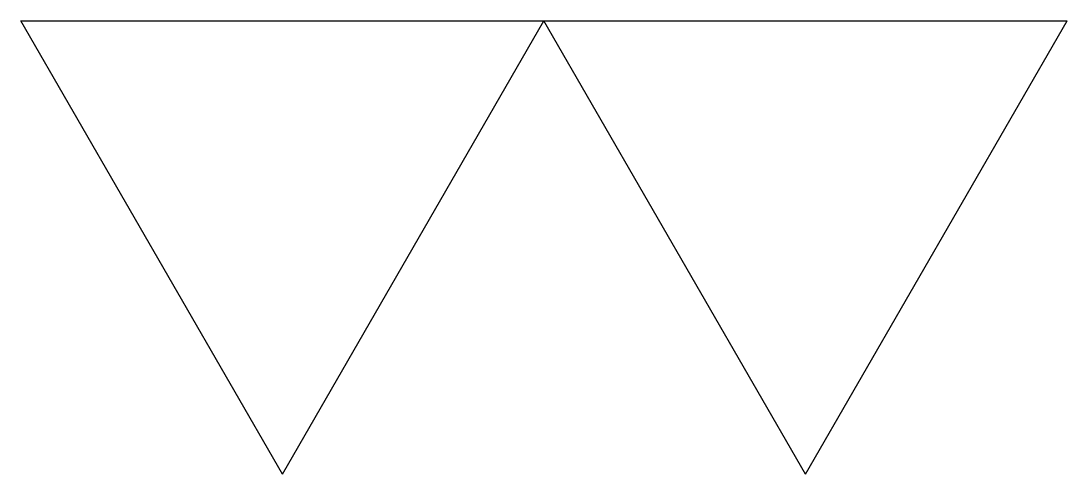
# Model space of a CAD drawing. Extents: x 87.4 to 94.33, y 27.72 to 30.72.
import ezdxf

# ---------------------------------------------------------------- set-up
doc = ezdxf.new("R2010")
doc.units = 0
doc.header["$MEASUREMENT"] = 0
doc.layers.get('0').update_dxf_attribs({"linetype": 'CONTINUOUS'})
doc.layers.add('DIM', color=2, linetype='CONTINUOUS')

# ---------------------------------------------------------------- blocks, each defined once
blk = doc.blocks.new('F02')
for p, q in [((0, 10), (11.547, 10)), ((5.774, 0), (0, 10)), ((5.774, 0), (11.547, 10)), ((11.547, 10), (23.094, 10)), ((17.321, 0), (11.547, 10)), ((17.321, 0), (23.094, 10))]:
    blk.add_line(p, q)

msp = doc.modelspace()

# ---------------------------------------------------------------- block references
at = {"layer": 'DIM', "xscale": 0.3, "yscale": 0.3, "zscale": 0.3}
msp.add_blockref('F02', (87.397, 27.722), dxfattribs=at)

doc.saveas('drawing.dxf')
